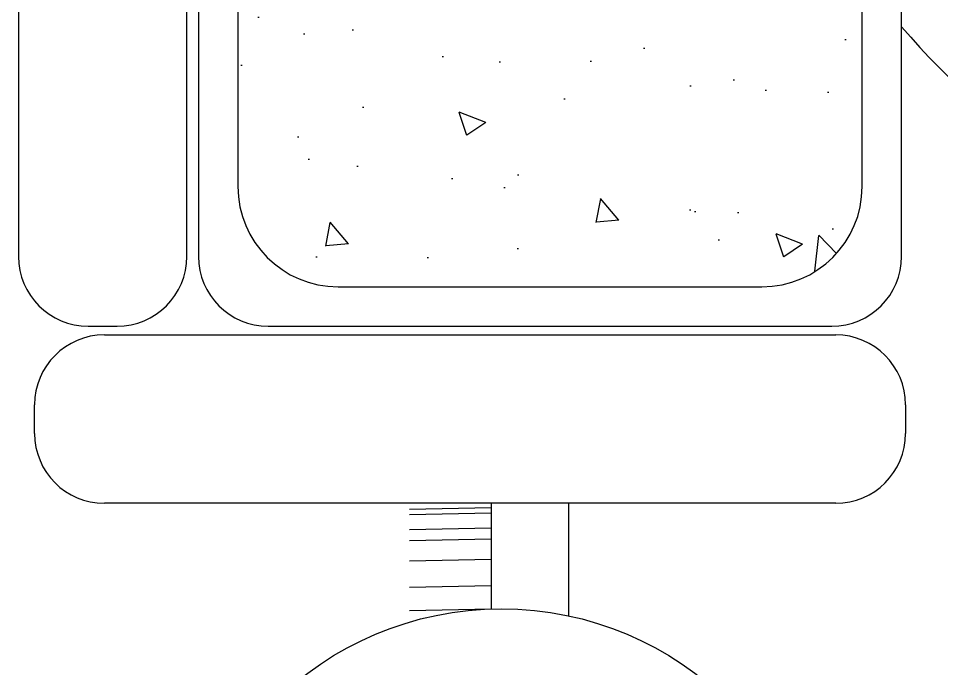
# Model space of a CAD drawing. Header units: inches. Extents: x 8.3 to 50.8, y 10.9 to 35.7.
# Drawn here: x 24.799 to 25.644, y 28.282 to 28.877 of the extents above; entities that cross this region are included whole.
import ezdxf

# ---------------------------------------------------------------- set-up
doc = ezdxf.new("R2010")
doc.units = ezdxf.units.IN
doc.header["$MEASUREMENT"] = 0
for name, color, linetype in [('02', 2, 'Continuous'), ('4', 4, 'Continuous'), ('8', 8, 'Continuous')]:
    doc.layers.add(name, color=color, linetype=linetype)

msp = doc.modelspace()

# ---------------------------------------------------------------- hatches: boundary and pattern name
at = {"layer": '8'}
h = msp.add_hatch(dxfattribs=at)
h.set_pattern_fill('AR-CONC', color=256, scale=0.0345, style=0)
h.set_pattern_definition([(130, (395.89902, -10.88887), (-0.24745476, -0.02164949), [0.025875, -0.284625]), (185, (395.89902, -10.88887), (0.04786921, 0.25950629), [0.0207, -0.2277]), (79.5486, (395.8784, -10.89067), (-0.19958574, 0.23785664), [0.02199037, -0.24189403]), (133.8158, (395.89902, -10.81987), (-0.36819816, -0.05710406), [0.0388125, -0.4269375]), (83.3644, (395.86833, -10.82463), (-0.32245863, 0.33607067), [0.03298555, -0.362841]), (188.8158, (395.899, -10.81987), (-0.32245837, 0.3360709), [0.03105, -0.34155]), (159, (395.86452, -10.83712), (-0.20593293, -0.13890352), [0.025875, -0.284625]), (214, (395.86452, -10.83712), (-0.08394379, 0.25017677), [0.0207, -0.2277]), (108.5486, (395.84735, -10.8487), (-0.2898768, 0.11127302), [0.02199037, -0.24189403]), (142.5, (395.89902, -10.88887), (-0.00419515, 0.11484838), [0, -0.22494, 0, -0.23115, 0, -0.2285625]), (172.5, (395.89902, -10.88887), (-0.09075899, 0.13607204), [0, -0.13179, 0, -0.219765, 0, -0.0871125]), (212.5, (395.97595, -10.88887), (-0.18416874, -0.00778143), [0, -0.08625, 0, -0.2691, 0, -0.357075]), (222.5, (396.01045, -10.88887), (-0.20119923, 0.03453622), [0, -0.112125, 0, -0.17871, 0, -0.253575])])
h.paths.add_polyline_path([(26.47329, 31.19279, 0.414214), (26.38159, 31.28449), (25.99824, 31.28449, 0.414214), (25.90654, 31.19279), (25.90654, 30.80505, 0.414214), (25.99824, 30.71335), (26.38159, 30.71335, 0.414214), (26.47329, 30.80505)])
h.paths.add_polyline_path([(25.5711, 30.38403, 0.414214), (25.4794, 30.47573), (25.09166, 30.47573, 0.414214), (24.99995, 30.38403), (24.99995, 30.00068, 0.414214), (25.09166, 29.90898), (25.4794, 29.90898, 0.414214), (25.5711, 30.00068)])
h.paths.add_polyline_path([(25.4794, 29.27006, 0.414214), (25.5711, 29.36177), (25.5711, 29.74512, 0.414214), (25.4794, 29.83682), (25.09166, 29.83682, 0.414214), (24.99995, 29.74512), (24.99995, 29.36177, 0.414214), (25.09166, 29.27006)])
h.paths.add_polyline_path([(25.4794, 28.63115, 0.414214), (25.5711, 28.72285), (25.5711, 29.1062, 0.414214), (25.4794, 29.1979), (25.09166, 29.1979, 0.414214), (24.99995, 29.1062), (24.99995, 28.72285, 0.414214), (25.09166, 28.63115)])
h.paths.add_polyline_path([(26.38159, 27.75822, 0.414214), (26.47329, 27.84992), (26.47329, 28.23766, 0.414214), (26.38159, 28.32936), (25.99824, 28.32936, 0.414214), (25.90654, 28.23766), (25.90654, 27.84992, 0.414214), (25.99824, 27.75822)])

# ---------------------------------------------------------------- linework, layer by layer
at = {"layer": '02'}
for p, q in [((25.23175, 28.42901), (25.15703, 28.42744)), ((25.23175, 28.43308), (25.23175, 28.33646)), ((25.3024, 28.43308), (25.3024, 28.33014)), ((25.23175, 28.42415), (25.15703, 28.42258)), ((25.23175, 28.41047), (25.15703, 28.4089)), ((25.23175, 28.40032), (25.15703, 28.39875)), ((25.23175, 28.38178), (25.15703, 28.38021)), ((25.23175, 28.35749), (25.15703, 28.35593)), ((25.23175, 28.33616), (25.15703, 28.3346))]:
    msp.add_line(p, q, dxfattribs=at)
msp.add_circle((25.24093, 28.04072), 0.29588, dxfattribs=at)
msp.add_arc((26.17687, 29.35889), 0.75148, 220.70414, 280.75325, dxfattribs=at)
at = {"layer": '4'}
for p, q in [((24.79923, 29.17009), (24.79923, 28.65896)), ((24.95327, 28.65896), (24.95327, 29.17009)), ((24.96387, 29.17009), (24.96387, 28.65896)), ((25.60718, 28.65896), (25.60718, 29.17009)), ((24.99995, 29.1062), (24.99995, 28.72285)), ((25.5711, 28.72285), (25.5711, 29.1062)), ((25.09166, 28.63115), (25.4794, 28.63115)), ((24.86312, 28.59507), (24.88938, 28.59507)), ((25.02777, 28.59507), (25.54329, 28.59507)), ((24.87785, 28.58713), (25.54693, 28.58713)), ((24.81396, 28.49697), (24.81396, 28.52323)), ((25.61082, 28.52323), (25.61082, 28.49697)), ((25.54693, 28.43308), (24.87785, 28.43308))]:
    msp.add_line(p, q, dxfattribs=at)
for centre, radius, start, end in [((25.09166, 28.72285), 0.0917, 180, 270), ((25.4794, 28.72285), 0.0917, 270, 0), ((24.86312, 28.65896), 0.06389, 180, 270), ((24.88938, 28.65896), 0.06389, 270, 0), ((25.02777, 28.65896), 0.06389, 180, 270), ((25.54329, 28.65896), 0.06389, 270, 0), ((24.87785, 28.52323), 0.06389, 90, 180), ((25.54693, 28.52323), 0.06389, 0, 90), ((24.87785, 28.49697), 0.06389, 180, 270), ((25.54693, 28.49697), 0.06389, 270, 0)]:
    msp.add_arc(centre, radius, start, end, dxfattribs=at)

doc.saveas('drawing.dxf')
